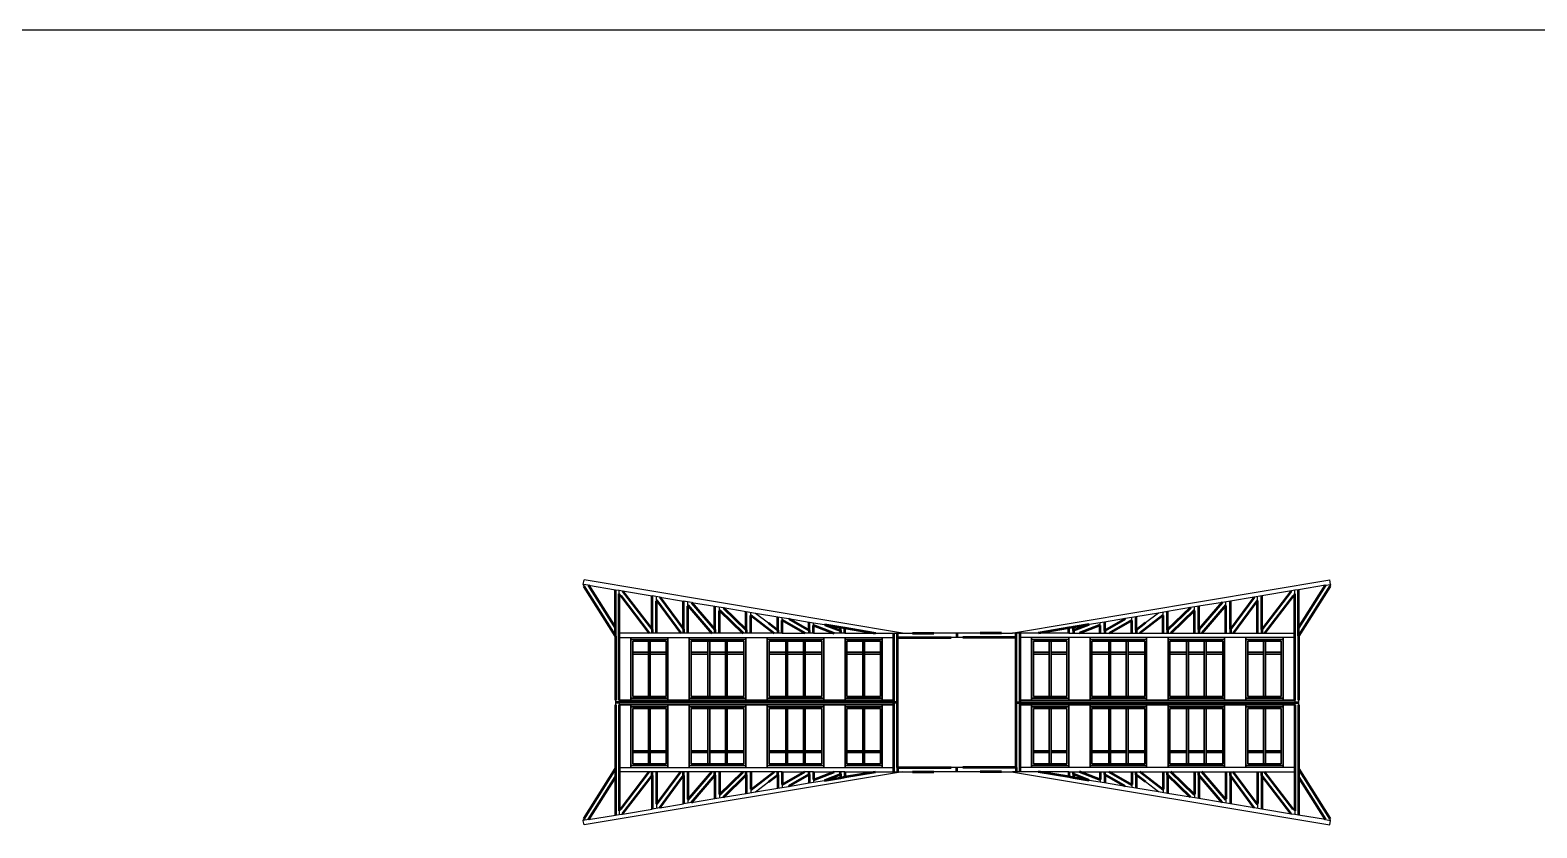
# Model space of a CAD drawing. Header units: centimetres. Extents: x 101 to 201, y 97 to 167.
# Drawn here: x 134.88 to 158.07, y 154.8 to 167.08 of the extents above; entities that cross this region are included whole.
import ezdxf

# ---------------------------------------------------------------- set-up
doc = ezdxf.new("R2010")
doc.units = ezdxf.units.CM
for name, color, linetype in [('corte', 1, 'Continuous'), ('grabado', 5, 'Continuous'), ('modulos alternativos', 10, 'Continuous')]:
    doc.layers.add(name, color=color, linetype=linetype)

msp = doc.modelspace()

# ---------------------------------------------------------------- linework, layer by layer
at = {"layer": 'corte'}
for p, q in [((143.392, 158.545), (143.404, 158.613)), ((143.392, 158.545), (143.399, 158.517)), ((143.393, 158.543), (143.393, 158.543)), ((148.308, 157.795), (143.404, 158.613)), ((143.472, 158.53), (143.889, 158.461)), ((149.984, 157.795), (154.888, 158.613)), ((154.82, 158.53), (154.403, 158.461)), ((154.899, 158.545), (154.888, 158.613)), ((154.899, 158.545), (154.893, 158.517)), ((154.899, 158.543), (154.899, 158.543)), ((143.946, 158.397), (143.969, 158.368)), ((143.996, 158.445), (144.452, 158.369)), ((143.996, 158.445), (143.998, 158.442)), ((144.452, 158.367), (144.452, 158.369)), ((144.521, 158.284), (144.521, 158.299)), ((144.57, 158.349), (144.936, 158.288)), ((144.57, 158.349), (144.571, 158.347)), ((144.936, 158.286), (144.936, 158.288)), ((145.004, 158.211), (145.004, 158.224)), ((145.057, 158.268), (145.419, 158.207)), ((145.057, 158.268), (145.059, 158.265)), ((153.234, 158.268), (152.872, 158.207)), ((153.234, 158.268), (153.232, 158.265)), ((153.287, 158.211), (153.287, 158.224)), ((153.722, 158.349), (153.356, 158.288)), ((153.356, 158.286), (153.356, 158.288)), ((153.722, 158.349), (153.721, 158.347)), ((153.771, 158.284), (153.771, 158.299)), ((154.296, 158.445), (153.839, 158.369)), ((153.839, 158.367), (153.839, 158.369)), ((154.296, 158.445), (154.294, 158.442)), ((154.346, 158.397), (154.323, 158.368)), ((145.488, 158.137), (145.488, 158.148)), ((145.548, 158.186), (145.903, 158.127)), ((145.548, 158.186), (145.55, 158.184)), ((145.903, 158.125), (145.903, 158.127)), ((145.972, 158.063), (145.972, 158.072)), ((146.043, 158.103), (146.389, 158.046)), ((146.043, 158.103), (146.242, 157.951)), ((146.387, 158.044), (146.387, 158.046)), ((146.455, 157.989), (146.455, 157.995)), ((146.552, 158.019), (146.873, 157.965)), ((146.552, 158.019), (146.556, 158.016)), ((151.74, 158.019), (151.419, 157.965)), ((151.74, 158.019), (151.735, 158.016)), ((151.837, 157.989), (151.837, 157.995)), ((152.248, 158.103), (151.902, 158.046)), ((151.905, 158.044), (151.905, 158.046)), ((152.248, 158.103), (152.05, 157.951)), ((152.32, 158.063), (152.32, 158.072)), ((152.744, 158.186), (152.389, 158.127)), ((152.389, 158.125), (152.389, 158.127)), ((152.744, 158.186), (152.742, 158.184)), ((152.804, 158.137), (152.804, 158.148)), ((143.946, 157.793), (143.946, 157.795)), ((144.409, 157.795), (143.946, 157.795)), ((144.893, 157.795), (144.518, 157.795)), ((145.374, 157.795), (145.002, 157.795)), ((145.854, 157.795), (145.485, 157.795)), ((146.33, 157.795), (145.969, 157.795)), ((146.455, 157.795), (146.802, 157.795)), ((146.87, 157.964), (146.87, 157.966)), ((146.939, 157.913), (146.939, 157.92)), ((146.939, 157.795), (147.258, 157.795)), ((147.109, 157.926), (147.118, 157.922)), ((147.422, 157.795), (147.891, 157.795)), ((148.291, 157.795), (148.46, 157.795)), ((149.503, 157.795), (148.789, 157.795)), ((149.146, 157.793), (149.146, 157.795)), ((149.832, 157.795), (150.001, 157.795)), ((150.869, 157.795), (150.401, 157.795)), ((151.034, 157.795), (151.353, 157.795)), ((151.183, 157.926), (151.174, 157.922)), ((151.353, 157.913), (151.353, 157.92)), ((151.422, 157.964), (151.422, 157.966)), ((151.49, 157.795), (151.837, 157.795)), ((151.961, 157.795), (152.323, 157.795)), ((152.438, 157.795), (152.806, 157.795)), ((152.918, 157.795), (153.29, 157.795)), ((153.398, 157.795), (153.774, 157.795)), ((153.883, 157.795), (154.346, 157.795)), ((154.346, 157.793), (154.346, 157.795)), ((143.889, 157.745), (143.889, 157.75)), ((149.234, 157.727), (149.058, 157.727)), ((149.146, 157.727), (149.146, 157.73)), ((154.403, 157.745), (154.403, 157.75)), ((143.889, 156.763), (143.889, 156.691)), ((154.403, 156.763), (154.403, 156.691)), ((143.889, 155.709), (143.889, 155.704)), ((149.234, 155.727), (149.058, 155.727)), ((149.146, 155.727), (149.146, 155.724)), ((154.403, 155.709), (154.403, 155.704)), ((148.308, 155.658), (143.404, 154.841)), ((143.946, 155.661), (143.946, 155.658)), ((144.409, 155.658), (143.946, 155.658)), ((144.893, 155.658), (144.518, 155.658)), ((145.374, 155.658), (145.002, 155.658)), ((145.854, 155.658), (145.485, 155.658)), ((146.33, 155.658), (145.969, 155.658)), ((146.043, 155.35), (146.242, 155.503)), ((146.455, 155.658), (146.802, 155.658)), ((146.455, 155.465), (146.455, 155.459)), ((146.552, 155.435), (146.873, 155.489)), ((146.552, 155.435), (146.556, 155.438)), ((146.87, 155.49), (146.87, 155.488)), ((146.939, 155.658), (147.258, 155.658)), ((146.939, 155.541), (146.939, 155.533)), ((147.109, 155.528), (147.118, 155.531)), ((147.422, 155.658), (147.891, 155.658)), ((148.291, 155.658), (148.46, 155.658)), ((149.503, 155.658), (148.789, 155.658)), ((149.146, 155.661), (149.146, 155.658)), ((149.832, 155.658), (150.001, 155.658)), ((149.984, 155.658), (154.888, 154.841)), ((150.869, 155.658), (150.401, 155.658)), ((151.034, 155.658), (151.353, 155.658)), ((151.183, 155.528), (151.174, 155.531)), ((151.353, 155.541), (151.353, 155.533)), ((151.74, 155.435), (151.419, 155.489)), ((151.422, 155.49), (151.422, 155.488)), ((151.49, 155.658), (151.837, 155.658)), ((151.74, 155.435), (151.735, 155.438)), ((151.837, 155.465), (151.837, 155.459)), ((151.961, 155.658), (152.323, 155.658)), ((152.248, 155.35), (152.05, 155.503)), ((152.438, 155.658), (152.806, 155.658)), ((152.918, 155.658), (153.29, 155.658)), ((153.398, 155.658), (153.774, 155.658)), ((153.883, 155.658), (154.346, 155.658)), ((154.346, 155.661), (154.346, 155.658)), ((145.004, 155.243), (145.004, 155.23)), ((145.057, 155.186), (145.419, 155.246)), ((145.488, 155.317), (145.488, 155.306)), ((145.548, 155.268), (145.903, 155.327)), ((145.548, 155.268), (145.55, 155.27)), ((145.903, 155.329), (145.903, 155.327)), ((145.972, 155.391), (145.972, 155.382)), ((146.043, 155.35), (146.389, 155.408)), ((146.387, 155.41), (146.387, 155.408)), ((152.248, 155.35), (151.902, 155.408)), ((151.905, 155.41), (151.905, 155.408)), ((152.32, 155.391), (152.32, 155.382)), ((152.389, 155.329), (152.389, 155.327)), ((152.744, 155.268), (152.389, 155.327)), ((152.744, 155.268), (152.742, 155.27)), ((152.804, 155.317), (152.804, 155.306)), ((153.234, 155.186), (152.872, 155.246)), ((153.287, 155.243), (153.287, 155.23)), ((143.472, 154.924), (143.889, 154.993)), ((143.946, 155.057), (143.969, 155.086)), ((143.996, 155.009), (144.452, 155.085)), ((143.996, 155.009), (143.998, 155.011)), ((144.452, 155.087), (144.452, 155.085)), ((144.521, 155.17), (144.521, 155.154)), ((144.57, 155.105), (144.936, 155.166)), ((144.57, 155.105), (144.571, 155.107)), ((144.936, 155.168), (144.936, 155.166)), ((145.057, 155.186), (145.059, 155.188)), ((153.234, 155.186), (153.232, 155.188)), ((153.356, 155.168), (153.356, 155.166)), ((153.722, 155.105), (153.356, 155.166)), ((153.722, 155.105), (153.721, 155.107)), ((153.771, 155.17), (153.771, 155.154)), ((153.839, 155.087), (153.839, 155.085)), ((154.296, 155.009), (153.839, 155.085)), ((154.296, 155.009), (154.294, 155.011)), ((154.346, 155.057), (154.323, 155.086)), ((154.82, 154.924), (154.403, 154.993)), ((143.393, 154.911), (143.399, 154.937)), ((143.393, 154.911), (143.393, 154.911)), ((143.404, 154.841), (143.393, 154.906)), ((154.888, 154.841), (154.899, 154.909)), ((154.899, 154.911), (154.893, 154.937)), ((154.899, 154.911), (154.899, 154.911))]:
    msp.add_line(p, q, dxfattribs=at)
at = {"layer": 'corte', "lineweight": 50}
for p, q in [((143.399, 158.517), (143.889, 157.745)), ((143.472, 158.53), (143.889, 157.873)), ((143.889, 157.873), (143.889, 158.461)), ((154.82, 158.53), (154.403, 157.873)), ((154.893, 158.517), (154.403, 157.745)), ((154.403, 157.873), (154.403, 158.461)), ((143.946, 157.795), (143.946, 158.397)), ((143.969, 158.368), (144.409, 157.795)), ((143.998, 158.442), (144.452, 157.852)), ((144.452, 157.852), (144.452, 158.367)), ((144.521, 158.299), (144.893, 157.795)), ((144.521, 157.795), (144.521, 158.284)), ((144.571, 158.347), (144.936, 157.853)), ((144.936, 157.853), (144.936, 158.286)), ((145.004, 158.224), (145.374, 157.795)), ((145.059, 158.265), (145.419, 157.848)), ((153.232, 158.265), (152.872, 157.848)), ((153.287, 158.224), (152.918, 157.795)), ((153.721, 158.347), (153.356, 157.853)), ((153.356, 157.853), (153.356, 158.286)), ((153.771, 158.299), (153.398, 157.795)), ((153.771, 157.795), (153.771, 158.284)), ((154.294, 158.442), (153.839, 157.852)), ((153.839, 157.852), (153.839, 158.367)), ((154.323, 158.368), (153.883, 157.795)), ((154.346, 157.795), (154.346, 158.397)), ((145.004, 157.795), (145.004, 158.211)), ((145.419, 157.848), (145.419, 158.205)), ((145.488, 158.148), (145.854, 157.795)), ((145.488, 157.795), (145.488, 158.137)), ((145.55, 158.184), (145.903, 157.843)), ((145.903, 157.843), (145.903, 158.125)), ((145.972, 158.072), (146.33, 157.795)), ((145.972, 157.795), (145.972, 158.063)), ((146.387, 157.839), (146.387, 158.044)), ((146.455, 157.995), (146.802, 157.795)), ((146.455, 157.795), (146.455, 157.989)), ((146.556, 158.016), (146.87, 157.835)), ((151.735, 158.016), (151.422, 157.835)), ((151.837, 157.995), (151.49, 157.795)), ((151.837, 157.795), (151.837, 157.989)), ((151.905, 157.839), (151.905, 158.044)), ((152.32, 158.072), (151.961, 157.795)), ((152.32, 157.795), (152.32, 158.063)), ((152.742, 158.184), (152.389, 157.843)), ((152.389, 157.843), (152.389, 158.125)), ((152.804, 158.148), (152.438, 157.795)), ((152.804, 157.795), (152.804, 158.137)), ((152.872, 157.848), (152.872, 158.205)), ((153.287, 157.795), (153.287, 158.211)), ((146.242, 157.951), (146.387, 157.839)), ((146.87, 157.835), (146.87, 157.964)), ((146.939, 157.917), (147.258, 157.795)), ((146.939, 157.795), (146.939, 157.913)), ((147.109, 157.926), (147.354, 157.885)), ((147.118, 157.922), (147.354, 157.832)), ((147.354, 157.832), (147.354, 157.885)), ((147.42, 157.874), (147.891, 157.795)), ((147.422, 157.795), (147.422, 157.874)), ((148.46, 157.795), (148.789, 157.795)), ((149.146, 157.793), (149.146, 157.73)), ((149.832, 157.795), (149.503, 157.795)), ((150.872, 157.874), (150.401, 157.795)), ((150.869, 157.795), (150.869, 157.874)), ((151.183, 157.926), (150.938, 157.885)), ((151.174, 157.922), (150.938, 157.832)), ((150.938, 157.832), (150.938, 157.885)), ((151.353, 157.917), (151.034, 157.795)), ((151.353, 157.795), (151.353, 157.913)), ((151.422, 157.835), (151.422, 157.964)), ((152.05, 157.951), (151.905, 157.839)), ((143.889, 157.745), (143.889, 156.763)), ((148.232, 157.727), (149.058, 157.727)), ((148.232, 155.727), (148.232, 157.727)), ((150.06, 157.727), (149.234, 157.727)), ((150.06, 155.727), (150.06, 157.727)), ((154.403, 157.745), (154.403, 156.763)), ((148.232, 156.727), (143.889, 156.727)), ((143.889, 156.691), (143.889, 155.709)), ((150.06, 156.727), (154.403, 156.727)), ((154.403, 156.691), (154.403, 155.709)), ((143.399, 154.937), (143.889, 155.709)), ((148.232, 155.727), (149.058, 155.727)), ((149.146, 155.661), (149.146, 155.724)), ((150.06, 155.727), (149.234, 155.727)), ((154.893, 154.937), (154.403, 155.709)), ((143.472, 154.924), (143.889, 155.581)), ((143.889, 155.581), (143.889, 154.993)), ((143.946, 155.658), (143.946, 155.057)), ((143.969, 155.086), (144.409, 155.658)), ((143.998, 155.011), (144.452, 155.602)), ((144.452, 155.602), (144.452, 155.087)), ((144.521, 155.658), (144.521, 155.17)), ((144.521, 155.154), (144.893, 155.658)), ((144.571, 155.107), (144.936, 155.601)), ((144.936, 155.601), (144.936, 155.168)), ((145.004, 155.658), (145.004, 155.243)), ((145.004, 155.23), (145.374, 155.658)), ((145.059, 155.188), (145.419, 155.606)), ((145.419, 155.606), (145.419, 155.248)), ((145.488, 155.658), (145.488, 155.317)), ((145.488, 155.306), (145.854, 155.658)), ((145.55, 155.27), (145.903, 155.611)), ((145.903, 155.611), (145.903, 155.329)), ((145.972, 155.658), (145.972, 155.391)), ((145.972, 155.382), (146.33, 155.658)), ((146.242, 155.503), (146.387, 155.615)), ((146.387, 155.615), (146.387, 155.41)), ((146.455, 155.459), (146.802, 155.658)), ((146.455, 155.658), (146.455, 155.465)), ((146.556, 155.438), (146.87, 155.619)), ((146.87, 155.619), (146.87, 155.49)), ((146.939, 155.658), (146.939, 155.541)), ((146.939, 155.536), (147.258, 155.658)), ((147.109, 155.528), (147.354, 155.569)), ((147.118, 155.531), (147.354, 155.622)), ((147.354, 155.622), (147.354, 155.569)), ((147.42, 155.58), (147.891, 155.658)), ((147.422, 155.658), (147.422, 155.58)), ((148.46, 155.658), (148.789, 155.658)), ((149.832, 155.658), (149.503, 155.658)), ((150.872, 155.58), (150.401, 155.658)), ((150.869, 155.658), (150.869, 155.58)), ((151.174, 155.531), (150.938, 155.622)), ((150.938, 155.622), (150.938, 155.569)), ((151.183, 155.528), (150.938, 155.569)), ((151.353, 155.536), (151.034, 155.658)), ((151.353, 155.658), (151.353, 155.541)), ((151.735, 155.438), (151.422, 155.619)), ((151.422, 155.619), (151.422, 155.49)), ((151.837, 155.459), (151.49, 155.658)), ((151.837, 155.658), (151.837, 155.465)), ((152.05, 155.503), (151.905, 155.615)), ((151.905, 155.615), (151.905, 155.41)), ((152.32, 155.382), (151.961, 155.658)), ((152.32, 155.658), (152.32, 155.391)), ((152.742, 155.27), (152.389, 155.611)), ((152.389, 155.611), (152.389, 155.329)), ((152.804, 155.306), (152.438, 155.658)), ((152.804, 155.658), (152.804, 155.317)), ((152.872, 155.606), (152.872, 155.248)), ((153.232, 155.188), (152.872, 155.606)), ((153.287, 155.23), (152.918, 155.658)), ((153.287, 155.658), (153.287, 155.243)), ((153.721, 155.107), (153.356, 155.601)), ((153.356, 155.601), (153.356, 155.168)), ((153.771, 155.154), (153.398, 155.658)), ((153.771, 155.658), (153.771, 155.17)), ((154.294, 155.011), (153.839, 155.602)), ((153.839, 155.602), (153.839, 155.087)), ((154.323, 155.086), (153.883, 155.658)), ((154.346, 155.658), (154.346, 155.057)), ((154.82, 154.924), (154.403, 155.581)), ((154.403, 155.581), (154.403, 154.993))]:
    msp.add_line(p, q, dxfattribs=at)
at = {"layer": 'grabado'}
for p, q in [((143.472, 158.53), (143.393, 158.543)), ((143.889, 158.461), (143.946, 158.453)), ((143.946, 158.397), (143.946, 158.453)), ((143.946, 158.453), (143.996, 158.445)), ((154.346, 158.453), (154.296, 158.445)), ((154.403, 158.461), (154.346, 158.453)), ((154.346, 158.397), (154.346, 158.453)), ((154.82, 158.53), (154.899, 158.543)), ((144.57, 158.349), (144.452, 158.369)), ((144.521, 158.299), (144.521, 158.357)), ((145.057, 158.268), (144.936, 158.288)), ((145.004, 158.224), (145.004, 158.277)), ((153.356, 158.288), (153.234, 158.268)), ((153.287, 158.224), (153.287, 158.277)), ((153.839, 158.369), (153.722, 158.349)), ((153.771, 158.299), (153.771, 158.357)), ((145.419, 158.207), (145.548, 158.186)), ((145.419, 158.205), (145.419, 158.207)), ((145.488, 158.148), (145.488, 158.196)), ((145.903, 158.127), (146.043, 158.103)), ((145.972, 158.072), (145.972, 158.115)), ((146.389, 158.046), (146.552, 158.019)), ((146.455, 157.995), (146.455, 158.035)), ((151.902, 158.046), (151.74, 158.019)), ((151.837, 157.995), (151.837, 158.035)), ((152.389, 158.127), (152.248, 158.103)), ((152.32, 158.072), (152.32, 158.115)), ((152.872, 158.207), (152.744, 158.186)), ((152.804, 158.148), (152.804, 158.196)), ((152.872, 158.205), (152.872, 158.207)), ((144.518, 157.795), (144.409, 157.795)), ((145.002, 157.795), (144.893, 157.795)), ((145.485, 157.795), (145.374, 157.795)), ((145.969, 157.795), (145.854, 157.795)), ((146.455, 157.795), (146.33, 157.795)), ((146.939, 157.795), (146.802, 157.795)), ((146.873, 157.965), (147.109, 157.926)), ((146.939, 157.92), (146.939, 157.954)), ((147.422, 157.795), (147.258, 157.795)), ((147.891, 157.795), (148.291, 157.795)), ((148.174, 157.793), (148.174, 157.795)), ((148.232, 157.793), (148.232, 157.795)), ((150.401, 157.795), (150.001, 157.795)), ((150.06, 157.793), (150.06, 157.795)), ((150.117, 157.793), (150.117, 157.795)), ((150.869, 157.795), (151.034, 157.795)), ((151.419, 157.965), (151.183, 157.926)), ((151.353, 157.92), (151.353, 157.954)), ((151.353, 157.795), (151.49, 157.795)), ((151.837, 157.795), (151.961, 157.795)), ((152.323, 157.795), (152.438, 157.795)), ((152.806, 157.795), (152.918, 157.795)), ((153.29, 157.795), (153.398, 157.795)), ((153.774, 157.795), (153.883, 157.795)), ((143.946, 157.726), (143.946, 157.73)), ((143.946, 157.727), (148.174, 157.727)), ((148.232, 157.727), (148.232, 157.73)), ((150.06, 157.727), (150.06, 157.73)), ((154.346, 157.727), (150.117, 157.727)), ((154.346, 157.726), (154.346, 157.73)), ((143.946, 156.763), (143.946, 156.691)), ((148.174, 156.731), (148.174, 156.736)), ((148.174, 156.723), (148.174, 156.718)), ((150.117, 156.731), (150.117, 156.736)), ((150.117, 156.723), (150.117, 156.718)), ((154.346, 156.763), (154.346, 156.691)), ((143.946, 155.728), (143.946, 155.724)), ((143.946, 155.727), (148.174, 155.727)), ((148.232, 155.727), (148.232, 155.724)), ((150.06, 155.727), (150.06, 155.724)), ((154.346, 155.727), (150.117, 155.727)), ((154.346, 155.728), (154.346, 155.724)), ((144.518, 155.658), (144.409, 155.658)), ((145.002, 155.658), (144.893, 155.658)), ((145.485, 155.658), (145.374, 155.658)), ((145.969, 155.658), (145.854, 155.658)), ((146.455, 155.658), (146.33, 155.658)), ((146.389, 155.408), (146.552, 155.435)), ((146.455, 155.459), (146.455, 155.419)), ((146.939, 155.658), (146.802, 155.658)), ((146.873, 155.489), (147.109, 155.528)), ((146.939, 155.533), (146.939, 155.5)), ((147.422, 155.658), (147.258, 155.658)), ((147.891, 155.658), (148.291, 155.658)), ((148.174, 155.661), (148.174, 155.658)), ((148.232, 155.661), (148.232, 155.658)), ((150.401, 155.658), (150.001, 155.658)), ((150.06, 155.661), (150.06, 155.658)), ((150.117, 155.661), (150.117, 155.658)), ((150.869, 155.658), (151.034, 155.658)), ((151.419, 155.489), (151.183, 155.528)), ((151.353, 155.658), (151.49, 155.658)), ((151.353, 155.533), (151.353, 155.5)), ((151.902, 155.408), (151.74, 155.435)), ((151.837, 155.658), (151.961, 155.658)), ((151.837, 155.459), (151.837, 155.419)), ((152.323, 155.658), (152.438, 155.658)), ((152.806, 155.658), (152.918, 155.658)), ((153.29, 155.658), (153.398, 155.658)), ((153.774, 155.658), (153.883, 155.658)), ((145.004, 155.23), (145.004, 155.177)), ((145.419, 155.246), (145.548, 155.268)), ((145.419, 155.248), (145.419, 155.246)), ((145.488, 155.306), (145.488, 155.258)), ((145.903, 155.327), (146.043, 155.35)), ((145.972, 155.382), (145.972, 155.339)), ((152.389, 155.327), (152.248, 155.35)), ((152.32, 155.382), (152.32, 155.339)), ((152.872, 155.246), (152.744, 155.268)), ((152.804, 155.306), (152.804, 155.258)), ((152.872, 155.248), (152.872, 155.246)), ((153.287, 155.23), (153.287, 155.177)), ((143.889, 154.993), (143.946, 155.001)), ((143.946, 155.057), (143.946, 155.001)), ((143.946, 155.001), (143.996, 155.009)), ((144.57, 155.105), (144.452, 155.085)), ((144.521, 155.154), (144.521, 155.097)), ((145.057, 155.186), (144.936, 155.166)), ((153.356, 155.166), (153.234, 155.186)), ((153.839, 155.085), (153.722, 155.105)), ((153.771, 155.154), (153.771, 155.097)), ((154.346, 155.001), (154.296, 155.009)), ((154.346, 155.057), (154.346, 155.001)), ((154.403, 154.993), (154.346, 155.001)), ((143.472, 154.924), (143.393, 154.911)), ((154.82, 154.924), (154.899, 154.911))]:
    msp.add_line(p, q, dxfattribs=at)
at = {"layer": 'grabado', "lineweight": 50}
for p, q in [((143.889, 157.75), (143.889, 157.873)), ((143.946, 156.763), (143.946, 157.793)), ((144.452, 157.852), (144.452, 157.795)), ((144.936, 157.853), (144.936, 157.795)), ((145.419, 157.848), (145.419, 157.795)), ((145.903, 157.843), (145.903, 157.795)), ((146.387, 157.839), (146.387, 157.795)), ((146.87, 157.835), (146.87, 157.795)), ((147.354, 157.885), (147.42, 157.874)), ((147.354, 157.832), (147.354, 157.795)), ((148.174, 155.661), (148.174, 157.793)), ((148.232, 157.73), (148.232, 157.793)), ((150.06, 157.73), (150.06, 157.793)), ((150.117, 155.661), (150.117, 157.793)), ((150.938, 157.885), (150.872, 157.874)), ((150.938, 157.832), (150.938, 157.795)), ((151.422, 157.835), (151.422, 157.795)), ((151.905, 157.839), (151.905, 157.795)), ((152.389, 157.843), (152.389, 157.795)), ((152.872, 157.848), (152.872, 157.795)), ((153.356, 157.853), (153.356, 157.795)), ((153.839, 157.852), (153.839, 157.795)), ((154.346, 156.763), (154.346, 157.793)), ((154.403, 157.75), (154.403, 157.873)), ((143.946, 156.691), (143.946, 155.728)), ((154.346, 156.691), (154.346, 155.728)), ((143.889, 155.704), (143.889, 155.581)), ((143.946, 155.724), (143.946, 155.661)), ((148.232, 155.724), (148.232, 155.661)), ((150.06, 155.724), (150.06, 155.661)), ((154.346, 155.724), (154.346, 155.661)), ((154.403, 155.704), (154.403, 155.581)), ((144.452, 155.602), (144.452, 155.658)), ((144.936, 155.601), (144.936, 155.658)), ((145.419, 155.606), (145.419, 155.658)), ((145.903, 155.611), (145.903, 155.658)), ((146.387, 155.615), (146.387, 155.658)), ((146.87, 155.619), (146.87, 155.658)), ((147.354, 155.622), (147.354, 155.658)), ((147.354, 155.569), (147.42, 155.58)), ((150.938, 155.569), (150.872, 155.58)), ((150.938, 155.622), (150.938, 155.658)), ((151.422, 155.619), (151.422, 155.658)), ((151.905, 155.615), (151.905, 155.658)), ((152.389, 155.611), (152.389, 155.658)), ((152.872, 155.606), (152.872, 155.658)), ((153.356, 155.601), (153.356, 155.658)), ((153.839, 155.602), (153.839, 155.658))]:
    msp.add_line(p, q, dxfattribs=at)
at = {"layer": 'grabado', "lineweight": 35}
for p, q in [((144.124, 157.727), (144.124, 156.763)), ((144.124, 157.698), (144.696, 157.698)), ((144.667, 157.67), (144.153, 157.67)), ((144.153, 157.67), (144.153, 156.82)), ((144.396, 156.82), (144.396, 157.67)), ((144.424, 156.82), (144.424, 157.67)), ((144.667, 156.82), (144.667, 157.67)), ((144.696, 156.763), (144.696, 157.727)), ((145.024, 157.727), (145.024, 156.763)), ((145.024, 157.698), (145.896, 157.698)), ((145.053, 157.67), (145.053, 156.82)), ((145.867, 157.67), (145.053, 157.67)), ((145.31, 156.82), (145.31, 157.67)), ((145.339, 156.82), (145.339, 157.67)), ((145.582, 156.82), (145.582, 157.67)), ((145.61, 156.82), (145.61, 157.67)), ((145.867, 156.82), (145.867, 157.67)), ((145.896, 156.763), (145.896, 157.727)), ((146.224, 157.726), (146.224, 156.763)), ((146.224, 157.698), (147.096, 157.698)), ((147.067, 157.67), (146.253, 157.67)), ((146.253, 157.67), (146.253, 156.82)), ((146.51, 156.82), (146.51, 157.67)), ((146.539, 156.82), (146.539, 157.67)), ((146.782, 156.82), (146.782, 157.67)), ((146.81, 156.82), (146.81, 157.67)), ((147.067, 156.82), (147.067, 157.67)), ((147.096, 156.763), (147.096, 157.727)), ((147.424, 157.727), (147.424, 156.763)), ((147.424, 157.698), (147.996, 157.698)), ((147.967, 157.67), (147.453, 157.67)), ((147.453, 157.67), (147.453, 156.82)), ((147.696, 156.82), (147.696, 157.67)), ((147.724, 156.82), (147.724, 157.67)), ((147.967, 156.82), (147.967, 157.67)), ((147.996, 156.763), (147.996, 157.727)), ((150.296, 156.763), (150.296, 157.727)), ((150.867, 157.698), (150.296, 157.698)), ((150.324, 157.67), (150.839, 157.67)), ((150.324, 156.82), (150.324, 157.67)), ((150.567, 156.82), (150.567, 157.67)), ((150.596, 156.82), (150.596, 157.67)), ((150.839, 157.67), (150.839, 156.82)), ((150.867, 157.727), (150.867, 156.763)), ((151.196, 156.763), (151.196, 157.727)), ((152.067, 157.698), (151.196, 157.698)), ((151.224, 156.82), (151.224, 157.67)), ((151.224, 157.67), (152.039, 157.67)), ((151.482, 156.82), (151.482, 157.67)), ((151.51, 156.82), (151.51, 157.67)), ((151.753, 156.82), (151.753, 157.67)), ((151.782, 156.82), (151.782, 157.67)), ((152.039, 157.67), (152.039, 156.82)), ((152.067, 157.726), (152.067, 156.763)), ((152.396, 156.763), (152.396, 157.727)), ((153.267, 157.698), (152.396, 157.698)), ((152.424, 156.82), (152.424, 157.67)), ((152.424, 157.67), (153.239, 157.67)), ((152.682, 156.82), (152.682, 157.67)), ((152.71, 156.82), (152.71, 157.67)), ((152.953, 156.82), (152.953, 157.67)), ((152.982, 156.82), (152.982, 157.67)), ((153.239, 157.67), (153.239, 156.82)), ((153.267, 157.727), (153.267, 156.763)), ((153.596, 156.763), (153.596, 157.727)), ((154.167, 157.698), (153.596, 157.698)), ((153.624, 156.82), (153.624, 157.67)), ((153.624, 157.67), (154.139, 157.67)), ((153.867, 156.82), (153.867, 157.67)), ((153.896, 156.82), (153.896, 157.67)), ((154.139, 157.67), (154.139, 156.82)), ((154.167, 157.727), (154.167, 156.763)), ((144.396, 157.5), (144.153, 157.5)), ((144.396, 157.471), (144.153, 157.471)), ((144.667, 157.5), (144.424, 157.5)), ((144.667, 157.471), (144.424, 157.471)), ((145.31, 157.5), (145.053, 157.5)), ((145.31, 157.471), (145.053, 157.471)), ((145.582, 157.5), (145.339, 157.5)), ((145.582, 157.471), (145.339, 157.471)), ((145.867, 157.5), (145.61, 157.5)), ((145.867, 157.471), (145.61, 157.471)), ((146.51, 157.5), (146.253, 157.5)), ((146.51, 157.471), (146.253, 157.471)), ((146.782, 157.5), (146.539, 157.5)), ((146.782, 157.471), (146.539, 157.471)), ((147.067, 157.5), (146.81, 157.5)), ((147.067, 157.471), (146.81, 157.471)), ((147.696, 157.5), (147.453, 157.5)), ((147.696, 157.471), (147.453, 157.471)), ((147.967, 157.5), (147.724, 157.5)), ((147.967, 157.471), (147.724, 157.471)), ((150.324, 157.5), (150.567, 157.5)), ((150.324, 157.471), (150.567, 157.471)), ((150.596, 157.5), (150.839, 157.5)), ((150.596, 157.471), (150.839, 157.471)), ((151.224, 157.5), (151.482, 157.5)), ((151.224, 157.471), (151.482, 157.471)), ((151.51, 157.5), (151.753, 157.5)), ((151.51, 157.471), (151.753, 157.471)), ((151.782, 157.5), (152.039, 157.5)), ((151.782, 157.471), (152.039, 157.471)), ((152.424, 157.5), (152.682, 157.5)), ((152.424, 157.471), (152.682, 157.471)), ((152.71, 157.5), (152.953, 157.5)), ((152.71, 157.471), (152.953, 157.471)), ((152.982, 157.5), (153.239, 157.5)), ((152.982, 157.471), (153.239, 157.471)), ((153.624, 157.5), (153.867, 157.5)), ((153.624, 157.471), (153.867, 157.471)), ((153.896, 157.5), (154.139, 157.5)), ((153.896, 157.471), (154.139, 157.471)), ((148.174, 156.763), (143.946, 156.763)), ((148.174, 156.691), (143.946, 156.691)), ((144.124, 156.791), (144.696, 156.791)), ((144.124, 155.727), (144.124, 156.691)), ((144.696, 156.662), (144.124, 156.662)), ((144.153, 156.82), (144.667, 156.82)), ((144.153, 156.634), (144.667, 156.634)), ((144.153, 155.784), (144.153, 156.634)), ((144.396, 156.634), (144.396, 155.784)), ((144.424, 156.634), (144.424, 155.784)), ((144.667, 156.634), (144.667, 155.784)), ((144.696, 156.691), (144.696, 155.727)), ((145.024, 156.791), (145.896, 156.791)), ((145.024, 155.727), (145.024, 156.691)), ((145.024, 156.662), (145.896, 156.662)), ((145.053, 156.82), (145.867, 156.82)), ((145.053, 156.634), (145.867, 156.634)), ((145.053, 155.784), (145.053, 156.634)), ((145.31, 156.634), (145.31, 155.784)), ((145.339, 156.634), (145.339, 155.784)), ((145.582, 156.634), (145.582, 155.784)), ((145.61, 156.634), (145.61, 155.784)), ((145.867, 156.634), (145.867, 155.784)), ((145.896, 156.691), (145.896, 155.727)), ((146.224, 156.791), (147.096, 156.791)), ((146.224, 155.728), (146.224, 156.691)), ((146.224, 156.662), (147.096, 156.662)), ((146.253, 156.82), (147.067, 156.82)), ((146.253, 156.634), (147.067, 156.634)), ((146.253, 155.784), (146.253, 156.634)), ((146.51, 156.634), (146.51, 155.784)), ((146.539, 156.634), (146.539, 155.784)), ((146.782, 156.634), (146.782, 155.784)), ((146.81, 156.634), (146.81, 155.784)), ((147.067, 156.634), (147.067, 155.784)), ((147.096, 156.691), (147.096, 155.727)), ((147.424, 156.791), (147.996, 156.791)), ((147.424, 155.727), (147.424, 156.691)), ((147.424, 156.662), (147.996, 156.662)), ((147.453, 156.82), (147.967, 156.82)), ((147.453, 156.634), (147.967, 156.634)), ((147.453, 155.784), (147.453, 156.634)), ((147.696, 156.634), (147.696, 155.784)), ((147.724, 156.634), (147.724, 155.784)), ((147.967, 156.634), (147.967, 155.784)), ((147.996, 156.691), (147.996, 155.727)), ((150.117, 156.763), (154.346, 156.763)), ((150.117, 156.691), (154.346, 156.691)), ((150.867, 156.791), (150.296, 156.791)), ((150.296, 156.691), (150.296, 155.727)), ((150.867, 156.662), (150.296, 156.662)), ((150.839, 156.82), (150.324, 156.82)), ((150.324, 156.634), (150.324, 155.784)), ((150.839, 156.634), (150.324, 156.634)), ((150.567, 156.634), (150.567, 155.784)), ((150.596, 156.634), (150.596, 155.784)), ((150.839, 155.784), (150.839, 156.634)), ((150.867, 155.727), (150.867, 156.691)), ((152.067, 156.791), (151.196, 156.791)), ((151.196, 156.691), (151.196, 155.727)), ((152.067, 156.662), (151.196, 156.662)), ((152.039, 156.82), (151.224, 156.82)), ((151.224, 156.634), (151.224, 155.784)), ((152.039, 156.634), (151.224, 156.634)), ((151.482, 156.634), (151.482, 155.784)), ((151.51, 156.634), (151.51, 155.784)), ((151.753, 156.634), (151.753, 155.784)), ((151.782, 156.634), (151.782, 155.784)), ((152.039, 155.784), (152.039, 156.634)), ((152.067, 155.728), (152.067, 156.691)), ((153.267, 156.791), (152.396, 156.791)), ((152.396, 156.691), (152.396, 155.727)), ((153.267, 156.662), (152.396, 156.662)), ((153.239, 156.82), (152.424, 156.82)), ((152.424, 156.634), (152.424, 155.784)), ((153.239, 156.634), (152.424, 156.634)), ((152.682, 156.634), (152.682, 155.784)), ((152.71, 156.634), (152.71, 155.784)), ((152.953, 156.634), (152.953, 155.784)), ((152.982, 156.634), (152.982, 155.784)), ((153.239, 155.784), (153.239, 156.634)), ((153.267, 155.727), (153.267, 156.691)), ((154.167, 156.791), (153.596, 156.791)), ((153.596, 156.691), (153.596, 155.727)), ((154.167, 156.662), (153.596, 156.662)), ((154.139, 156.82), (153.624, 156.82)), ((154.139, 156.634), (153.624, 156.634)), ((153.624, 156.634), (153.624, 155.784)), ((153.867, 156.634), (153.867, 155.784)), ((153.896, 156.634), (153.896, 155.784)), ((154.139, 155.784), (154.139, 156.634)), ((154.167, 155.727), (154.167, 156.691)), ((144.396, 155.982), (144.153, 155.982)), ((144.396, 155.954), (144.153, 155.954)), ((144.667, 155.982), (144.424, 155.982)), ((144.667, 155.954), (144.424, 155.954)), ((145.31, 155.982), (145.053, 155.982)), ((145.31, 155.954), (145.053, 155.954)), ((145.582, 155.982), (145.339, 155.982)), ((145.582, 155.954), (145.339, 155.954)), ((145.867, 155.982), (145.61, 155.982)), ((145.867, 155.954), (145.61, 155.954)), ((146.51, 155.982), (146.253, 155.982)), ((146.51, 155.954), (146.253, 155.954)), ((146.782, 155.982), (146.539, 155.982)), ((146.782, 155.954), (146.539, 155.954)), ((147.067, 155.982), (146.81, 155.982)), ((147.067, 155.954), (146.81, 155.954)), ((147.696, 155.982), (147.453, 155.982)), ((147.696, 155.954), (147.453, 155.954)), ((147.967, 155.982), (147.724, 155.982)), ((147.967, 155.954), (147.724, 155.954)), ((150.324, 155.982), (150.567, 155.982)), ((150.324, 155.954), (150.567, 155.954)), ((150.596, 155.982), (150.839, 155.982)), ((150.596, 155.954), (150.839, 155.954)), ((151.224, 155.982), (151.482, 155.982)), ((151.224, 155.954), (151.482, 155.954)), ((151.51, 155.982), (151.753, 155.982)), ((151.51, 155.954), (151.753, 155.954)), ((151.782, 155.982), (152.039, 155.982)), ((151.782, 155.954), (152.039, 155.954)), ((152.424, 155.982), (152.682, 155.982)), ((152.424, 155.954), (152.682, 155.954)), ((152.71, 155.982), (152.953, 155.982)), ((152.71, 155.954), (152.953, 155.954)), ((152.982, 155.982), (153.239, 155.982)), ((152.982, 155.954), (153.239, 155.954)), ((153.624, 155.982), (153.867, 155.982)), ((153.624, 155.954), (153.867, 155.954)), ((153.896, 155.982), (154.139, 155.982)), ((153.896, 155.954), (154.139, 155.954)), ((144.124, 155.756), (144.696, 155.756)), ((144.667, 155.784), (144.153, 155.784)), ((145.024, 155.756), (145.896, 155.756)), ((145.867, 155.784), (145.053, 155.784)), ((146.224, 155.756), (147.096, 155.756)), ((147.067, 155.784), (146.253, 155.784)), ((147.424, 155.756), (147.996, 155.756)), ((147.967, 155.784), (147.453, 155.784)), ((150.867, 155.756), (150.296, 155.756)), ((150.324, 155.784), (150.839, 155.784)), ((152.067, 155.756), (151.196, 155.756)), ((151.224, 155.784), (152.039, 155.784)), ((153.267, 155.756), (152.396, 155.756)), ((152.424, 155.784), (153.239, 155.784)), ((154.167, 155.756), (153.596, 155.756)), ((153.624, 155.784), (154.139, 155.784))]:
    msp.add_line(p, q, dxfattribs=at)
at = {"layer": 'modulos alternativos'}
msp.add_lwpolyline([(100.859, 97.076), (200.859, 97.076), (200.859, 167.076), (100.859, 167.076)], close=True, dxfattribs=at)

doc.saveas('drawing.dxf')
